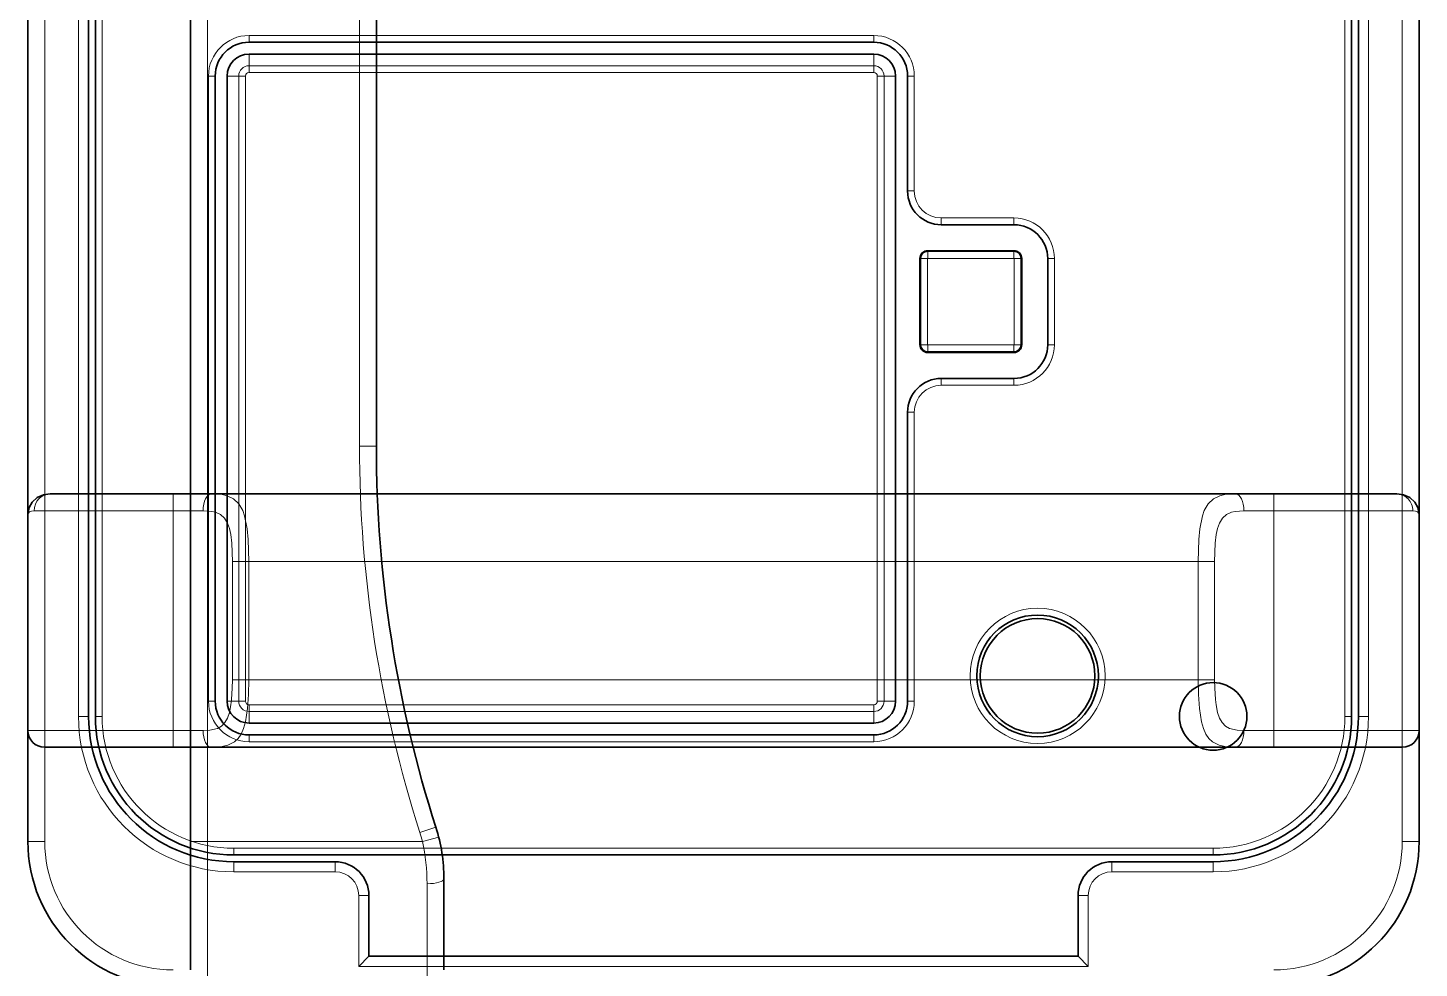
# Model space of a CAD drawing. Extents: x 487 to 800, y 314 to 605.
# Drawn here: x 573.62 to 614.82, y 398.55 to 426.38 of the extents above; entities that cross this region are included whole.
import ezdxf

# ---------------------------------------------------------------- set-up
doc = ezdxf.new("R2010")
doc.units = 0

msp = doc.modelspace()

# ---------------------------------------------------------------- linework, layer by layer
at = {"color": 7, "lineweight": 35}
for p, q in [((573.617, 438.7), (573.617, 402.3)), ((578.438, 438.7), (578.438, 402.3)), ((614.817, 438.7), (614.817, 402.3)), ((575.417, 435), (575.417, 406)), ((575.617, 435), (575.617, 406)), ((612.817, 406), (612.817, 435)), ((613.017, 435), (613.017, 406)), ((579.053, 412.585), (609.381, 412.585)), ((579.053, 405.085), (609.381, 405.085)), ((608.717, 401.9), (579.717, 401.9)), ((583.717, 398.9), (604.717, 398.9))]:
    msp.add_line(p, q, dxfattribs=at)
at = {"color": 7, "lineweight": 13}
for p, q in [((574.117, 438.7), (574.117, 402.3)), ((578.938, 438.7), (578.938, 402.3)), ((614.317, 438.7), (614.317, 402.3)), ((575.117, 435), (575.117, 406)), ((575.817, 435), (575.817, 406)), ((612.617, 406), (612.617, 435)), ((613.317, 435), (613.317, 406)), ((580.162, 410.585), (608.272, 410.585)), ((580.162, 407.085), (608.272, 407.085)), ((608.717, 402.1), (579.717, 402.1)), ((583.417, 398.6), (605.017, 398.6))]:
    msp.add_line(p, q, dxfattribs=at)
at = {"color": 7, "lineweight": 13, "ltscale": 0.325}
msp.add_line((583.438, 414), (583.438, 427), dxfattribs=at)
at = {"color": 7, "lineweight": 35, "ltscale": 0.325}
msp.add_line((583.938, 414), (583.938, 427), dxfattribs=at)
at = {"color": 7, "lineweight": 13, "ltscale": 0.005}
for p, q in [((580.167, 426.15), (580.167, 425.95)), ((598.667, 426.15), (598.667, 425.95)), ((578.967, 424.95), (579.167, 424.95)), ((599.867, 424.95), (599.667, 424.95)), ((599.867, 421.55), (599.667, 421.55)), ((600.667, 420.75), (600.667, 420.55)), ((602.817, 420.75), (602.817, 420.55)), ((604.017, 419.55), (603.817, 419.55)), ((604.017, 417), (603.817, 417)), ((600.667, 415.8), (600.667, 416)), ((602.817, 415.8), (602.817, 416)), ((599.867, 415), (599.667, 415)), ((578.967, 406.45), (579.167, 406.45)), ((599.867, 406.45), (599.667, 406.45)), ((575.817, 406), (575.617, 406)), ((612.617, 406), (612.817, 406)), ((580.167, 405.25), (580.167, 405.45)), ((598.667, 405.25), (598.667, 405.45)), ((579.717, 402.1), (579.717, 401.9)), ((608.717, 402.1), (608.717, 401.9))]:
    msp.add_line(p, q, dxfattribs=at)
at = {"color": 7, "lineweight": 13, "ltscale": 0.4625}
for p, q in [((598.667, 426.15), (580.167, 426.15)), ((580.167, 425.255), (598.667, 425.255)), ((578.967, 424.95), (578.967, 406.45)), ((579.862, 406.45), (579.862, 424.95)), ((580.062, 406.45), (580.062, 424.95)), ((580.167, 425.055), (598.667, 425.055)), ((598.772, 424.95), (598.772, 406.45)), ((598.972, 424.95), (598.972, 406.45)), ((598.667, 406.345), (580.167, 406.345)), ((598.667, 406.145), (580.167, 406.145)), ((580.167, 405.25), (598.667, 405.25))]:
    msp.add_line(p, q, dxfattribs=at)
at = {"color": 7, "lineweight": 35, "ltscale": 0.4625}
for p, q in [((598.667, 425.95), (580.167, 425.95)), ((580.167, 425.597), (598.667, 425.597)), ((579.167, 424.95), (579.167, 406.45)), ((579.52, 406.45), (579.52, 424.95)), ((599.314, 424.95), (599.314, 406.45)), ((598.667, 405.803), (580.167, 405.803)), ((580.167, 405.45), (598.667, 405.45))]:
    msp.add_line(p, q, dxfattribs=at)
at = {"color": 7, "lineweight": 13, "ltscale": 0.008556}
for p, q in [((580.167, 425.255), (580.167, 425.597)), ((598.667, 425.255), (598.667, 425.597)), ((579.862, 424.95), (579.52, 424.95)), ((598.972, 424.95), (599.314, 424.95)), ((579.862, 406.45), (579.52, 406.45)), ((598.972, 406.45), (599.314, 406.45)), ((580.167, 406.145), (580.167, 405.803)), ((598.667, 406.145), (598.667, 405.803))]:
    msp.add_line(p, q, dxfattribs=at)
at = {"color": 7, "lineweight": 13, "ltscale": 0.004993}
for p, q in [((580.167, 425.055), (580.167, 425.255)), ((598.667, 425.055), (598.667, 425.255)), ((580.062, 424.95), (579.862, 424.95)), ((600.262, 419.55), (600.062, 419.55)), ((600.267, 419.555), (600.267, 419.755)), ((602.817, 419.555), (602.817, 419.755)), ((600.262, 417), (600.062, 417)), ((600.267, 416.995), (600.267, 416.795)), ((602.817, 416.995), (602.817, 416.795)), ((580.062, 406.45), (579.862, 406.45)), ((580.167, 406.345), (580.167, 406.145)), ((598.667, 406.345), (598.667, 406.145))]:
    msp.add_line(p, q, dxfattribs=at)
at = {"color": 7, "lineweight": 13, "ltscale": 0.004994}
for p, q in [((598.772, 424.95), (598.972, 424.95)), ((602.822, 419.55), (603.022, 419.55)), ((602.822, 417), (603.022, 417)), ((598.772, 406.45), (598.972, 406.45))]:
    msp.add_line(p, q, dxfattribs=at)
at = {"color": 7, "lineweight": 35, "ltscale": 0.085001}
msp.add_line((599.667, 421.55), (599.667, 424.95), dxfattribs=at)
at = {"color": 7, "lineweight": 13, "ltscale": 0.085001}
msp.add_line((599.867, 421.55), (599.867, 424.95), dxfattribs=at)
at = {"color": 7, "lineweight": 13, "ltscale": 0.053751}
for p, q in [((602.817, 420.75), (600.667, 420.75)), ((600.667, 415.8), (602.817, 415.8))]:
    msp.add_line(p, q, dxfattribs=at)
at = {"color": 7, "lineweight": 35, "ltscale": 0.053751}
for p, q in [((602.817, 420.55), (600.667, 420.55)), ((600.667, 416), (602.817, 416))]:
    msp.add_line(p, q, dxfattribs=at)
at = {"color": 7, "lineweight": 13, "ltscale": 0.000669861}
for p, q in [((600.062, 419.55), (600.035, 419.55)), ((600.062, 417), (600.035, 417))]:
    msp.add_line(p, q, dxfattribs=at)
at = {"color": 7, "lineweight": 35, "ltscale": 0.06375}
for p, q in [((600.035, 419.55), (600.035, 417)), ((602.817, 419.782), (600.267, 419.782)), ((603.049, 417), (603.049, 419.55)), ((603.817, 417), (603.817, 419.55)), ((602.817, 416.768), (600.267, 416.768))]:
    msp.add_line(p, q, dxfattribs=at)
at = {"color": 7, "lineweight": 13, "ltscale": 0.06375}
for p, q in [((600.062, 419.55), (600.062, 417)), ((600.262, 419.55), (600.262, 417)), ((602.817, 419.755), (600.267, 419.755)), ((602.817, 419.555), (600.267, 419.555)), ((602.822, 417), (602.822, 419.55)), ((603.022, 417), (603.022, 419.55)), ((604.017, 417), (604.017, 419.55)), ((602.817, 416.995), (600.267, 416.995)), ((602.817, 416.795), (600.267, 416.795))]:
    msp.add_line(p, q, dxfattribs=at)
at = {"color": 7, "lineweight": 13, "ltscale": 0.000669098}
for p, q in [((600.267, 419.755), (600.267, 419.782)), ((602.817, 419.755), (602.817, 419.782)), ((600.267, 416.795), (600.267, 416.768)), ((602.817, 416.795), (602.817, 416.768))]:
    msp.add_line(p, q, dxfattribs=at)
at = {"color": 7, "lineweight": 13, "ltscale": 0.000668335}
for p, q in [((603.022, 419.55), (603.049, 419.55)), ((603.022, 417), (603.049, 417))]:
    msp.add_line(p, q, dxfattribs=at)
at = {"color": 7, "lineweight": 35, "ltscale": 0.21375}
msp.add_line((599.667, 406.45), (599.667, 415), dxfattribs=at)
at = {"color": 7, "lineweight": 13, "ltscale": 0.21375}
msp.add_line((599.867, 406.45), (599.867, 415), dxfattribs=at)
at = {"color": 7, "lineweight": 13, "ltscale": 0.0125}
for p, q in [((583.438, 414), (583.938, 414)), ((577.917, 412.085), (577.917, 412.585)), ((610.517, 412.085), (610.517, 412.585)), ((577.917, 405.585), (577.917, 405.085)), ((610.517, 405.585), (610.517, 405.085)), ((585.224, 402.566), (585.7, 402.718)), ((573.617, 402.3), (574.117, 402.3)), ((578.938, 402.3), (578.438, 402.3)), ((614.817, 402.3), (614.317, 402.3))]:
    msp.add_line(p, q, dxfattribs=at)
at = {"color": 7, "lineweight": 35, "ltscale": 0.090884}
for p, q in [((577.917, 412.585), (574.282, 412.585)), ((614.152, 412.585), (610.517, 412.585))]:
    msp.add_line(p, q, dxfattribs=at)
at = {"color": 7, "lineweight": 35, "ltscale": 0.028395}
for p, q in [((579.053, 412.585), (577.917, 412.585)), ((610.517, 412.585), (609.381, 412.585)), ((577.917, 405.085), (579.053, 405.085)), ((609.381, 405.085), (610.517, 405.085))]:
    msp.add_line(p, q, dxfattribs=at)
at = {"color": 7, "lineweight": 13, "ltscale": 0.102843}
for p, q in [((577.917, 412.085), (573.803, 412.085)), ((610.517, 412.085), (614.631, 412.085))]:
    msp.add_line(p, q, dxfattribs=at)
at = {"color": 7, "lineweight": 13, "ltscale": 0.022223}
for p, q in [((578.806, 412.085), (577.917, 412.085)), ((609.628, 412.085), (610.517, 412.085)), ((577.917, 405.585), (578.806, 405.585)), ((610.517, 405.585), (609.628, 405.585))]:
    msp.add_line(p, q, dxfattribs=at)
at = {"color": 7, "lineweight": 13, "ltscale": 0.1625}
for p, q in [((577.917, 405.585), (577.917, 412.085)), ((610.517, 405.585), (610.517, 412.085))]:
    msp.add_line(p, q, dxfattribs=at)
at = {"color": 7, "lineweight": 35, "ltscale": 0.159048}
for p, q in [((573.617, 405.585), (573.617, 411.947)), ((614.817, 405.585), (614.817, 411.947))]:
    msp.add_line(p, q, dxfattribs=at)
at = {"color": 7, "lineweight": 13, "ltscale": 0.0875}
for p, q in [((579.674, 407.085), (579.674, 410.585)), ((580.162, 407.085), (580.162, 410.585)), ((608.272, 407.085), (608.272, 410.585)), ((608.76, 407.085), (608.76, 410.585))]:
    msp.add_line(p, q, dxfattribs=at)
at = {"color": 7, "lineweight": 13, "ltscale": 0.012201}
for p, q in [((579.674, 410.585), (580.162, 410.585)), ((608.76, 410.585), (608.272, 410.585)), ((579.674, 407.085), (580.162, 407.085)), ((608.76, 407.085), (608.272, 407.085))]:
    msp.add_line(p, q, dxfattribs=at)
at = {"color": 7, "lineweight": 13, "ltscale": 0.0075}
for p, q in [((575.117, 406), (575.417, 406)), ((613.317, 406), (613.017, 406)), ((579.717, 401.4), (579.717, 401.7)), ((582.717, 401.4), (582.717, 401.7)), ((605.717, 401.4), (605.717, 401.7)), ((608.717, 401.4), (608.717, 401.7)), ((583.417, 400.7), (583.717, 400.7))]:
    msp.add_line(p, q, dxfattribs=at)
at = {"color": 7, "lineweight": 13, "ltscale": 0.1075}
for p, q in [((573.617, 405.585), (577.917, 405.585)), ((614.817, 405.585), (610.517, 405.585)), ((578.938, 402.3), (578.938, 398))]:
    msp.add_line(p, q, dxfattribs=at)
at = {"color": 7, "lineweight": 35, "ltscale": 0.095}
for p, q in [((574.117, 405.085), (577.917, 405.085)), ((610.517, 405.085), (614.317, 405.085)), ((578.438, 402.3), (578.438, 398.5))]:
    msp.add_line(p, q, dxfattribs=at)
at = {"color": 7, "lineweight": 13, "ltscale": 0.159047}
msp.add_line((578.938, 402.3), (585.3, 402.3), dxfattribs=at)
at = {"color": 7, "lineweight": 13, "ltscale": 0.012501}
msp.add_line((585.784, 402.423), (585.3, 402.3), dxfattribs=at)
at = {"color": 7, "lineweight": 35, "ltscale": 0.075}
for p, q in [((579.717, 401.7), (582.717, 401.7)), ((605.717, 401.7), (608.717, 401.7))]:
    msp.add_line(p, q, dxfattribs=at)
at = {"color": 7, "lineweight": 13, "ltscale": 0.075}
for p, q in [((579.717, 401.4), (582.717, 401.4)), ((605.717, 401.4), (608.717, 401.4))]:
    msp.add_line(p, q, dxfattribs=at)
at = {"color": 7, "lineweight": 13, "ltscale": 0.076205}
msp.add_line((585.438, 398), (585.438, 401.048), dxfattribs=at)
at = {"color": 7, "lineweight": 35, "ltscale": 0.067344}
msp.add_line((585.938, 398.5), (585.938, 401.194), dxfattribs=at)
at = {"color": 7, "lineweight": 13, "ltscale": 0.052499}
for p, q in [((583.417, 400.7), (583.417, 398.6)), ((605.017, 400.7), (605.017, 398.6))]:
    msp.add_line(p, q, dxfattribs=at)
at = {"color": 7, "lineweight": 35, "ltscale": 0.045}
for p, q in [((583.717, 400.7), (583.717, 398.9)), ((604.717, 400.7), (604.717, 398.9))]:
    msp.add_line(p, q, dxfattribs=at)
at = {"color": 7, "lineweight": 13, "ltscale": 0.007501}
msp.add_line((605.017, 400.7), (604.717, 400.7), dxfattribs=at)
at = {"color": 7, "lineweight": 35, "ltscale": 0.010606}
msp.add_line((583.717, 398.9), (583.417, 398.6), dxfattribs=at)
at = {"color": 7, "lineweight": 35, "ltscale": 0.010607}
msp.add_line((604.717, 398.9), (605.017, 398.6), dxfattribs=at)
at = {"color": 7, "lineweight": 35}
for points in [[(574.282, 412.585), (574.077, 412.559), (573.893, 412.476), (573.746, 412.339), (573.66, 412.186), (573.618, 411.983), (573.617, 411.947)], [(614.152, 412.585), (614.357, 412.559), (614.541, 412.476), (614.688, 412.339), (614.774, 412.186), (614.816, 411.983), (614.817, 411.947)]]:
    msp.add_lwpolyline(points, dxfattribs=at)
at = {"color": 7, "lineweight": 13}
for points in [[(580.162, 410.585), (580.142, 411.235), (580.112, 411.55), (580.037, 411.931), (579.979, 412.098), (579.866, 412.294), (579.712, 412.439), (579.517, 412.53), (579.373, 412.563), (579.053, 412.585)], [(608.272, 410.585), (608.292, 411.235), (608.322, 411.55), (608.396, 411.931), (608.455, 412.098), (608.568, 412.294), (608.722, 412.439), (608.917, 412.53), (609.061, 412.563), (609.381, 412.585)], [(573.617, 411.947), (573.628, 412.008), (573.663, 412.051), (573.722, 412.076), (573.803, 412.085)], [(579.674, 410.585), (579.654, 411.128), (579.624, 411.385), (579.586, 411.56), (579.532, 411.716), (579.444, 411.864), (579.325, 411.973), (579.175, 412.042), (579.061, 412.068), (578.806, 412.085)], [(608.76, 410.585), (608.78, 411.128), (608.81, 411.385), (608.848, 411.56), (608.902, 411.716), (608.99, 411.864), (609.109, 411.973), (609.259, 412.042), (609.372, 412.068), (609.628, 412.085)], [(614.817, 411.947), (614.805, 412.008), (614.771, 412.051), (614.712, 412.076), (614.631, 412.085)], [(578.806, 405.585), (579.008, 405.594), (579.229, 405.646), (579.352, 405.715), (579.452, 405.815), (579.531, 405.95), (579.587, 406.113), (579.632, 406.339), (579.651, 406.5), (579.67, 406.835), (579.674, 407.085)], [(579.053, 405.085), (579.281, 405.094), (579.538, 405.146), (579.733, 405.245), (579.842, 405.346), (579.93, 405.472), (580.007, 405.644), (580.063, 405.839), (580.125, 406.23), (580.154, 406.652), (580.162, 407.085)], [(609.381, 405.085), (609.153, 405.094), (608.896, 405.146), (608.701, 405.245), (608.592, 405.346), (608.504, 405.472), (608.427, 405.644), (608.371, 405.839), (608.309, 406.23), (608.28, 406.652), (608.272, 407.085)], [(609.628, 405.585), (609.425, 405.594), (609.205, 405.646), (609.082, 405.715), (608.982, 405.815), (608.903, 405.95), (608.847, 406.113), (608.802, 406.339), (608.783, 406.5), (608.764, 406.835), (608.76, 407.085)]]:
    msp.add_lwpolyline(points, dxfattribs=at)
msp.add_circle((603.517, 407.2), 2, dxfattribs=at)
at = {"color": 7, "lineweight": 35}
for centre, radius in [((603.517, 407.2), 1.8), ((603.517, 407.2), 1.697), ((608.717, 406), 1)]:
    msp.add_circle(centre, radius, dxfattribs=at)
at = {"color": 7, "lineweight": 13}
for centre, radius, start, end in [((580.167, 424.95), 1.2, 90, 180), ((598.667, 424.95), 1.2, 0, 90), ((580.167, 424.95), 0.305, 90, 180), ((598.667, 424.95), 0.305, 0, 90), ((580.167, 424.95), 0.105, 90, 179.9998), ((598.667, 424.95), 0.105, 0, 89.9998), ((600.667, 421.55), 0.8, 180, 270), ((602.817, 419.55), 1.2, 0, 90), ((600.267, 419.55), 0.205, 90, 180), ((600.267, 419.55), 0.0051, 90, 179.9995), ((602.817, 419.55), 0.205, 0, 90), ((602.817, 419.55), 0.0051, 0, 89.9995), ((600.267, 417), 0.205, 180, 270), ((600.267, 417), 0.0051, 180, 269.9995), ((602.817, 417), 1.2, 270, 360), ((602.817, 417), 0.0051, 270, 359.9995), ((602.817, 417), 0.205, 270, 0), ((600.667, 415), 0.8, 90, 180), ((620.938, 414), 37.5, 180, 197.7528), ((580.167, 406.45), 1.2, 180, 270), ((580.167, 406.45), 0.305, 180, 270), ((580.167, 406.45), 0.105, 180, 269.9998), ((598.667, 406.45), 1.2, 270, 0), ((598.667, 406.45), 0.105, 270, 359.9998), ((598.667, 406.45), 0.305, 270, 360), ((579.717, 406), 4.6, 180, 270), ((579.717, 406), 3.9, 180, 270), ((608.717, 406), 3.9, 270, 360), ((608.717, 406), 4.6, 270, 0), ((580.938, 401.194), 4.5, 14.2311, 17.7528), ((577.917, 402.3), 3.8, 180, 270), ((579.71, 401.05), 5.728, 359.9814, 12.6044), ((610.517, 402.3), 3.8, 270, 360), ((582.717, 400.7), 0.7, 0, 90), ((605.717, 400.7), 0.7, 90, 180)]:
    msp.add_arc(centre, radius, start, end, dxfattribs=at)
at = {"color": 7, "lineweight": 35}
for centre, radius, start, end in [((580.167, 424.95), 1, 90, 180), ((580.167, 424.95), 0.647, 90, 180), ((598.667, 424.95), 1, 0, 90), ((598.667, 424.95), 0.647, 0, 90), ((600.667, 421.55), 1, 180, 270), ((602.817, 419.55), 1, 0, 90), ((600.267, 419.55), 0.232, 90, 180), ((602.817, 419.55), 0.232, 360, 90), ((600.267, 417), 0.232, 180, 270), ((602.817, 417), 1, 270, 360), ((602.817, 417), 0.232, 270, 0), ((600.667, 415), 1, 90, 180), ((620.938, 414), 37, 180, 197.7528), ((580.167, 406.45), 1, 180, 270), ((580.167, 406.45), 0.647, 180, 270), ((598.667, 406.45), 1, 270, 360), ((598.667, 406.45), 0.647, 270, 360), ((579.717, 406), 4.3, 180, 270), ((579.717, 406), 4.1, 180, 270), ((608.717, 406), 4.1, 270, 360), ((608.717, 406), 4.3, 270, 0), ((574.117, 405.585), 0.5, 180, 270), ((614.317, 405.585), 0.5, 270, 0), ((580.938, 401.194), 5, 360, 17.7528), ((577.917, 402.3), 4.3, 180, 270), ((610.517, 402.3), 4.3, 270, 360), ((582.717, 400.7), 1, 0, 90), ((605.717, 400.7), 1, 90, 180)]:
    msp.add_arc(centre, radius, start, end, dxfattribs=at)
at = {"color": 7, "lineweight": 13}
for centre, major_axis, ratio, start_param, end_param in [((574.282, 412.085), (0, -0.5), 0.956687, 3.141593, 4.712389), ((579.053, 412.085), (0, -0.5), 0.493818, 3.141593, 4.712389), ((609.381, 412.085), (0, -0.5), 0.493818, 1.570796, 3.141593), ((614.152, 412.085), (0, -0.5), 0.956687, 1.570796, 3.141593), ((579.053, 405.585), (0, 0.5), 0.493818, 1.570796, 3.141593), ((609.381, 405.585), (0, 0.5), 0.493818, 3.141593, 4.712389), ((585.438, 401.194), (-0.5, 0), 0.291118, 1.570796, 3.141593)]:
    msp.add_ellipse(centre, major_axis=major_axis, ratio=ratio, start_param=start_param, end_param=end_param, dxfattribs=at)

doc.saveas('drawing.dxf')
